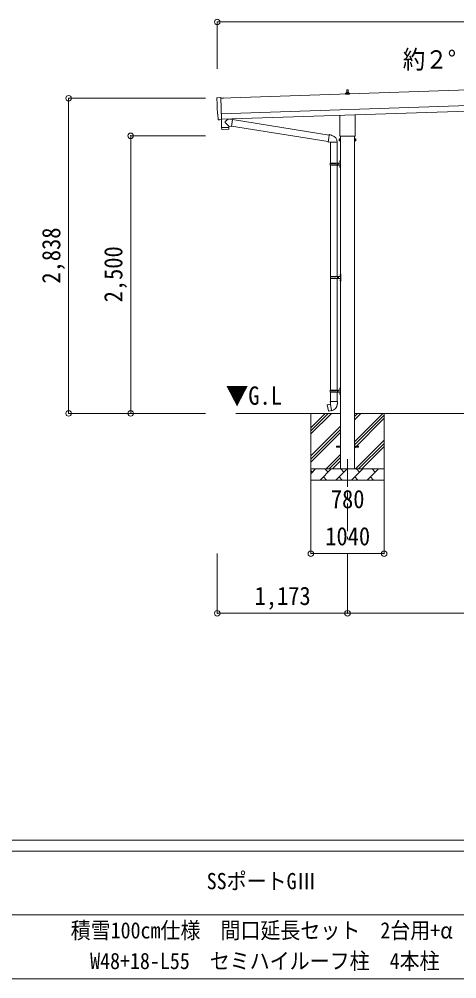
# Model space of a CAD drawing. Units: millimetres at full size, sheet at 1:50. Extents: x -14053 to 14053, y -9700 to 9700.
# Drawn here: x 82 to 4023, y -9700 to -1058 of the extents above; entities that cross this region are included whole.
import ezdxf
from ezdxf.enums import TextEntityAlignment as Align

# ---------------------------------------------------------------- set-up
doc = ezdxf.new("R2010")
doc.units = ezdxf.units.MM
doc.header["$LTSCALE"] = 50
doc.header["$PDMODE"] = 32
doc.header["$PDSIZE"] = 50
doc.linetypes.add('CHAIN1', pattern=[8, 5, -1, 1, -1])
for name, color, linetype, lineweight in [('0-0_0', 7, 'Continuous', 9), ('0-1_Defpoints', 4, 'Continuous', 9), ('0-3_SHAPE', 7, 'Continuous', 9), ('0-6_PARTS1', 6, 'Continuous', 9), ('F-0', 7, 'Continuous', 9)]:
    doc.layers.add(name, color=color, linetype=linetype, lineweight=lineweight)
doc.styles.add('ＭＳ ゴシック', font='')
doc.styles.get('ＭＳ ゴシック').set_extended_font_data('MS Gothic')

msp = doc.modelspace()

# ---------------------------------------------------------------- linework, layer by layer
at = {"layer": '0-0_0'}
for p, q in [((2976.04, -4608.37), (2031.88, -4608.37)), ((2708.54, -4608.37), (2708.54, -5208.37)), ((2708.54, -4793.42), (2893.59, -4608.37)), ((2708.54, -4765.14), (2865.31, -4608.37)), ((2708.54, -4736.85), (2837.02, -4608.37)), ((6076.04, -4608.37), (3101.04, -4608.37)), ((3101.04, -4863.47), (3356.14, -4608.37)), ((3101.04, -4665.48), (3158.15, -4608.37)), ((3101.04, -4637.2), (3129.87, -4608.37)), ((3101.04, -4891.75), (3368.54, -4624.25)), ((3101.04, -4920.04), (3368.54, -4652.54)), ((3368.54, -4608.37), (3368.54, -5208.37)), ((2708.54, -4991.41), (2976.04, -4723.91)), ((2708.54, -5019.7), (2976.04, -4752.2)), ((2708.54, -5047.98), (2976.04, -4780.48)), ((3110.7, -5108.37), (3368.54, -4850.53)), ((3138.98, -5108.37), (3368.54, -4878.81)), ((3167.27, -5108.37), (3368.54, -4907.1)), ((2846.14, -5108.37), (2976.04, -4978.47)), ((2874.42, -5108.37), (2976.04, -5006.75)), ((2902.71, -5108.37), (2976.04, -5035.04)), ((2708.54, -5108.37), (3368.54, -5108.37)), ((2708.54, -5151.26), (2751.43, -5108.37)), ((2722.88, -5136.92), (2708.54, -5122.58)), ((2792.86, -5208.37), (2892.86, -5108.37)), ((2821.41, -5179.82), (2849.96, -5208.37)), ((2864.3, -5136.92), (2835.75, -5108.37)), ((2934.28, -5208.37), (3034.28, -5108.37)), ((2962.83, -5179.82), (2991.38, -5208.37)), ((3005.72, -5136.92), (2977.17, -5108.37)), ((3075.7, -5208.37), (3175.7, -5108.37)), ((3104.25, -5179.82), (3132.81, -5208.37)), ((3147.15, -5136.92), (3118.59, -5108.37)), ((3217.12, -5208.37), (3317.12, -5108.37)), ((3245.67, -5179.82), (3274.23, -5208.37)), ((3288.57, -5136.92), (3260.01, -5108.37)), ((3365.26, -5108.37), (3368.54, -5105.09)), ((3368.54, -5208.37), (2708.54, -5208.37))]:
    msp.add_line(p, q, dxfattribs=at)
at = {"layer": '0-0_0', "linetype": 'CHAIN1'}
for p, q in [((2938.54, -4912.87), (2976.04, -4912.87)), ((3101.04, -4912.87), (3138.54, -4912.87))]:
    msp.add_line(p, q, dxfattribs=at)
at = {"layer": '0-1_Defpoints'}
for p, q in [((7279.91, -1590.29), (1896.9, -1769.72)), ((3020.29, -1734.61), (3020.29, -1726.9)), ((3020.67, -1726.11), (3056.41, -1726.11)), ((3021.06, -1725.92), (3027.78, -1724.29)), ((3028.16, -1724.11), (3048.92, -1724.11)), ((3028.54, -1723.32), (3028.54, -1719.11)), ((3029.54, -1719.11), (3047.54, -1719.11)), ((3032.54, -1719.11), (3033.27, -1695.59)), ((3034.27, -1694.61), (3042.82, -1694.61)), ((3043.82, -1695.59), (3044.54, -1719.11)), ((3048.54, -1723.32), (3048.54, -1719.11)), ((3056.03, -1725.92), (3049.31, -1724.29)), ((3056.79, -1734.61), (3056.79, -1726.9)), ((1865.23, -1767.34), (1896.73, -1764.64)), ((1896.73, -1764.64), (1903.32, -1962.38)), ((1921.35, -1767.91), (1896.86, -1768.72)), ((1896.9, -1769.72), (1921.38, -1768.91)), ((1901.56, -1909.65), (7284.57, -1730.21)), ((1903.23, -1959.62), (7286.24, -1780.18)), ((1921.38, -1768.91), (1921.35, -1767.91)), ((3056.79, -1734.61), (3020.29, -1734.61)), ((1872.3, -1914.01), (1871.7, -1914.03)), ((1873.87, -1961.01), (1872.3, -1914.01)), ((1883.73, -1964.04), (1876.8, -1963.91)), ((1884.46, -1963.74), (1885.11, -1963.09)), ((1885.11, -1963.09), (1903.35, -1963.39)), ((1903.32, -1962.38), (1903.35, -1963.39)), ((2970.24, -2098.6), (2970.24, -1924.05)), ((3106.84, -1919.5), (3106.84, -2098.6)), ((2964.54, -2136.87), (2965.3, -2135.56)), ((2964.54, -2136.87), (2964.54, -2153.87)), ((2964.54, -2153.87), (2965.3, -2155.19)), ((2971.54, -2135.56), (2965.3, -2135.56)), ((2971.54, -2140.46), (2965.3, -2140.46)), ((2971.54, -2150.28), (2965.3, -2150.28)), ((2971.54, -2155.19), (2965.3, -2155.19)), ((2968.54, -2107.37), (2968.54, -2101.87)), ((3106.48, -2110.87), (2970.6, -2110.87)), ((2971.54, -2155.19), (2971.54, -2135.56)), ((2971.54, -2136.17), (2974.04, -2136.17)), ((2971.54, -2154.57), (2971.54, -2136.17)), ((2974.04, -2154.57), (2971.54, -2154.57)), ((2974.04, -2134.87), (2976.04, -2134.87)), ((2974.04, -2155.87), (2974.04, -2134.87)), ((2976.04, -2155.87), (2974.04, -2155.87)), ((2976.04, -2110.87), (2976.04, -5108.37)), ((2976.04, -2134.87), (2976.04, -2155.87)), ((3101.04, -5108.37), (3101.04, -2110.87)), ((3101.04, -2134.87), (3101.04, -2155.87)), ((3103.04, -2134.87), (3101.04, -2134.87)), ((3101.04, -2155.87), (3103.04, -2155.87)), ((3103.04, -2155.87), (3103.04, -2134.87)), ((3105.54, -2136.17), (3103.04, -2136.17)), ((3103.04, -2154.57), (3105.54, -2154.57)), ((3105.54, -2135.56), (3111.78, -2135.56)), ((3105.54, -2155.19), (3105.54, -2135.56)), ((3105.54, -2154.57), (3105.54, -2136.17)), ((3105.54, -2140.46), (3111.78, -2140.46)), ((3105.54, -2150.28), (3111.78, -2150.28)), ((3105.54, -2155.19), (3111.78, -2155.19)), ((3108.54, -2101.87), (3108.54, -2107.37)), ((3112.54, -2136.87), (3111.78, -2135.56)), ((3112.54, -2153.87), (3111.78, -2155.19)), ((3112.54, -2136.87), (3112.54, -2153.87)), ((2938.54, -4903.87), (2976.04, -4903.87)), ((2938.54, -4912.87), (2938.54, -4903.87)), ((3101.04, -4903.87), (3138.54, -4903.87)), ((3138.54, -4912.87), (3138.54, -4903.87))]:
    msp.add_line(p, q, dxfattribs=at)
at = {"layer": '0-1_Defpoints', "color": 7, "linetype": 'CHAIN1'}
msp.add_line((3038.54, -5020.04), (3038.54, -5739.79), dxfattribs=at)
at = {"layer": '0-1_Defpoints'}
for centre, radius, start, end in [((3021.29, -1726.9), 1, 103.62699, 180), ((3027.54, -1723.32), 1, 283.62699, 0), ((3032.63, -1719.74), 4.13, 90, 171.17633), ((3029.54, -1720.11), 1, 90, 180), ((3034.27, -1695.61), 1, 90, 178.60509), ((3041.87, -1719.11), 4.83, 133.60282, 180), ((3035.21, -1719.11), 4.83, 0, 46.39718), ((3042.82, -1695.61), 1, 1.39491, 90), ((3044.46, -1719.74), 4.13, 8.82367, 90), ((3047.54, -1720.11), 1, 0, 90), ((3049.54, -1723.32), 1, 180, 256.37301), ((3055.79, -1726.9), 1, 0, 76.37301), ((2980.78, -2145.37), 16.24, 162.41205, 197.58795), ((2968.89, -2138.01), 4.34, 145.61575, 214.38425), ((2968.89, -2152.73), 4.34, 145.61575, 214.38425), ((2972.54, -2101.87), 4, 125.09963, 180), ((2972.54, -2107.37), 4, 180, 194.47751), ((2972.54, -2107.37), 4, 194.47751, 241.04498), ((3104.54, -2107.37), 4, 298.95502, 345.52249), ((3104.54, -2101.87), 4, 0, 54.90037), ((3104.54, -2107.37), 4, 345.52249, 0), ((3096.3, -2145.37), 16.24, 342.41205, 17.58795), ((3108.2, -2138.01), 4.34, 325.61575, 34.38425), ((3108.2, -2152.73), 4.34, 325.61575, 34.38425)]:
    msp.add_arc(centre, radius, start, end, dxfattribs=at)
for centre, major_axis, ratio, start_param, end_param in [((1865.48, -1770.33), (-3, -0.1), 0.99863, 4.7647489, 6.2979817), ((-2895.38, -1999.49), (4760.73, 158.69), 0.99863, 6.2686928, 6.2979817), ((1871.55, -1909.63), (-4.4, -0.15), 0.99863, 6.2686928, 7.8539816), ((1876.87, -1960.9), (-2.11, -2.14), 0.9974, 5.5252311, 7.0411395), ((1883.75, -1963.04), (-0.704, -0.714), 0.9974, 0.7579542, 1.5707963)]:
    msp.add_ellipse(centre, major_axis=major_axis, ratio=ratio, start_param=start_param, end_param=end_param, dxfattribs=at)
at = {"layer": '0-3_SHAPE'}
for p, q in [((1902.95, -1963.38), (1905.33, -2034.59)), ((1964.64, -1957.57), (1937.43, -1980.6)), ((2002.34, -1960.86), (1976.42, -1957.18)), ((2002.34, -1960.86), (1993.37, -2023.93)), ((2002.57, -1962.77), (2874.67, -2101.62)), ((1905.33, -2034.59), (1969.29, -2032.46)), ((1969.32, -2033.46), (1905.36, -2035.59)), ((1905.36, -2035.59), (1906.02, -2048.63)), ((1966.63, -2049.56), (1909.12, -2051.47)), ((1909.82, -2034.44), (1909.87, -2035.44)), ((1968.89, -2020.45), (1937.39, -1987.94)), ((1964.79, -2032.61), (1964.81, -2033.61)), ((1968.89, -2020.45), (1969.29, -2032.46)), ((1968.89, -2020.45), (1993.37, -2023.93)), ((1969.53, -2046.51), (1969.32, -2033.46)), ((1993.14, -2022.02), (2864.25, -2160.72)), ((2863.93, -2162.53), (2869.46, -2131.17)), ((2874.99, -2099.8), (2869.46, -2131.17)), ((2874.99, -2099.8), (2880.11, -2100.8)), ((2879.7, -2098.45), (2880.11, -2100.8)), ((2880.11, -2100.8), (2894.63, -2103.62)), ((2894.63, -2103.62), (2896.31, -2105.25)), ((2896.31, -2105.25), (2898.43, -2105.7)), ((2863.93, -2162.53), (2869.08, -2163.35)), ((2863.93, -2162.53), (2864.33, -2164.79)), ((2864.33, -2164.79), (2867.89, -2165.42)), ((2867.89, -2165.42), (2869.08, -2163.35)), ((2869.08, -2163.35), (2883.69, -2165.66)), ((2883.69, -2165.66), (2885.89, -2164.68)), ((2946.19, -2165.08), (2885.01, -2165.08)), ((2886.04, -2165.08), (2886.04, -2354.37)), ((2946.04, -2165.08), (2946.04, -2354.37)), ((2972.04, -2331.37), (2975.04, -2329.87)), ((2972.04, -2331.37), (2972.04, -2363.37)), ((2975.04, -2329.87), (2976.04, -2329.87)), ((2975.04, -2329.87), (2975.04, -2363.37)), ((2976.04, -2329.87), (2976.04, -2363.37)), ((2883.04, -2356.37), (2933.37, -2356.37)), ((2883.04, -2370.37), (2933.37, -2370.37)), ((2884.04, -2354.37), (2884.04, -2356.37)), ((2884.04, -2354.37), (2970.04, -2354.37)), ((2884.04, -2372.37), (2884.04, -2370.37)), ((2884.04, -2372.37), (2970.04, -2372.37)), ((2886.04, -2372.37), (2886.04, -3376.87)), ((2943.04, -2354.37), (2943.04, -2358.87)), ((2943.04, -2372.37), (2943.04, -2367.87)), ((2946.04, -2372.37), (2946.04, -3376.87)), ((2951.04, -2354.37), (2951.04, -2363.37)), ((2951.04, -2372.37), (2951.04, -2363.37)), ((2969.74, -2337.22), (2971.78, -2338.22)), ((2969.74, -2341.52), (2971.78, -2340.52)), ((2969.74, -2385.22), (2971.78, -2386.22)), ((2969.74, -2389.52), (2971.78, -2388.52)), ((2971.01, -2335.22), (2971.01, -2343.52)), ((2971.01, -2335.22), (2971.64, -2335.22)), ((2971.01, -2343.52), (2971.64, -2343.52)), ((2971.01, -2383.22), (2971.01, -2391.52)), ((2971.01, -2383.22), (2971.64, -2383.22)), ((2971.01, -2391.52), (2971.64, -2391.52)), ((2971.64, -2335.22), (2972.04, -2335.62)), ((2971.64, -2335.22), (2971.64, -2343.52)), ((2971.64, -2343.52), (2972.04, -2343.12)), ((2971.64, -2383.22), (2972.04, -2383.62)), ((2971.64, -2383.22), (2971.64, -2391.52)), ((2971.64, -2391.52), (2972.04, -2391.12)), ((2971.78, -2338.22), (2972.4, -2339.37)), ((2971.78, -2340.52), (2972.4, -2339.37)), ((2971.78, -2386.22), (2972.4, -2387.37)), ((2971.78, -2388.52), (2972.4, -2387.37)), ((2972.04, -2335.62), (2972.04, -2343.12)), ((2972.04, -2395.37), (2972.04, -2363.37)), ((2972.04, -2383.62), (2972.04, -2391.12)), ((2972.04, -2395.37), (2975.04, -2396.87)), ((2975.04, -2396.87), (2975.04, -2363.37)), ((2975.04, -2396.87), (2976.04, -2396.87)), ((2976.04, -2396.87), (2976.04, -2363.37)), ((2972.24, -3359.72), (2974.28, -3360.72)), ((2973.51, -3357.72), (2974.14, -3357.72)), ((2973.51, -3357.72), (2973.51, -3366.02)), ((2973.51, -3366.02), (2974.14, -3366.02)), ((2974.14, -3357.72), (2974.14, -3366.02)), ((2974.14, -3357.72), (2974.54, -3358.12)), ((2974.14, -3366.02), (2974.54, -3365.62)), ((2974.28, -3360.72), (2974.9, -3361.87)), ((2974.54, -3353.87), (2977.54, -3352.37)), ((2974.54, -3353.87), (2974.54, -3385.87)), ((2974.54, -3358.12), (2974.54, -3365.62)), ((2977.54, -3352.37), (2977.54, -3385.87)), ((2977.54, -3352.37), (2978.54, -3352.37)), ((2978.54, -3352.37), (2978.54, -3385.87)), ((2885.54, -3378.87), (2935.87, -3378.87)), ((2885.54, -3392.87), (2935.87, -3392.87)), ((2886.04, -3394.86), (2886.04, -4399.37)), ((2886.54, -3376.87), (2972.54, -3376.87)), ((2886.54, -3376.87), (2886.54, -3378.87)), ((2886.54, -3394.87), (2886.54, -3392.87)), ((2886.54, -3394.87), (2972.54, -3394.87)), ((2945.54, -3376.87), (2945.54, -3381.37)), ((2945.54, -3381.37), (2947.54, -3381.37)), ((2945.54, -3394.87), (2945.54, -3390.37)), ((2945.54, -3390.37), (2947.54, -3390.37)), ((2946.04, -3394.86), (2946.04, -4399.37)), ((2947.54, -3381.37), (2947.54, -3385.87)), ((2947.54, -3390.37), (2947.54, -3385.87)), ((2953.54, -3376.87), (2953.54, -3385.87)), ((2953.54, -3381.37), (2956.54, -3381.37)), ((2953.54, -3394.87), (2953.54, -3385.87)), ((2953.54, -3390.37), (2956.54, -3390.37)), ((2956.54, -3381.37), (2956.54, -3385.87)), ((2956.54, -3390.37), (2956.54, -3385.87)), ((2972.24, -3407.72), (2974.28, -3408.72)), ((2973.51, -3405.72), (2974.14, -3405.72)), ((2973.51, -3405.72), (2973.51, -3414.02)), ((2973.51, -3414.02), (2974.14, -3414.02)), ((2974.14, -3405.72), (2974.14, -3414.02)), ((2974.14, -3405.72), (2974.54, -3406.12)), ((2974.14, -3414.02), (2974.54, -3413.62)), ((2974.28, -3408.72), (2974.9, -3409.87)), ((2974.54, -3417.87), (2974.54, -3385.87)), ((2974.54, -3406.12), (2974.54, -3413.62)), ((2974.54, -3417.87), (2977.54, -3419.37)), ((2977.54, -3419.37), (2977.54, -3385.87)), ((2977.54, -3419.37), (2978.54, -3419.37)), ((2978.54, -3419.37), (2978.54, -3385.87)), ((2883.04, -4401.37), (2933.37, -4401.37)), ((2884.04, -4399.37), (2970.04, -4399.37)), ((2884.04, -4399.37), (2884.04, -4401.37)), ((2943.04, -4399.37), (2943.04, -4403.87)), ((2943.04, -4403.87), (2945.04, -4403.87)), ((2945.04, -4403.87), (2945.04, -4408.37)), ((2951.04, -4399.37), (2951.04, -4408.37)), ((2951.04, -4403.87), (2954.04, -4403.87)), ((2954.04, -4403.87), (2954.04, -4408.37)), ((2969.74, -4382.22), (2971.78, -4383.22)), ((2971.01, -4380.22), (2971.64, -4380.22)), ((2971.01, -4380.22), (2971.01, -4388.52)), ((2971.01, -4388.52), (2971.64, -4388.52)), ((2971.64, -4380.22), (2971.64, -4388.52)), ((2971.64, -4380.22), (2972.04, -4380.62)), ((2971.64, -4388.52), (2972.04, -4388.12)), ((2971.78, -4383.22), (2972.4, -4384.37)), ((2972.04, -4376.37), (2975.04, -4374.87)), ((2972.04, -4376.37), (2972.04, -4408.37)), ((2972.04, -4380.62), (2972.04, -4388.12)), ((2975.04, -4374.87), (2975.04, -4408.37)), ((2975.04, -4374.87), (2976.04, -4374.87)), ((2976.04, -4374.87), (2976.04, -4408.37)), ((2883.04, -4415.37), (2933.37, -4415.37)), ((2884.04, -4417.37), (2884.04, -4415.37)), ((2884.04, -4417.37), (2970.04, -4417.37)), ((2886.04, -4417.37), (2886.04, -4502.3)), ((2943.04, -4417.37), (2943.04, -4412.87)), ((2943.04, -4412.87), (2945.04, -4412.87)), ((2945.04, -4412.87), (2945.04, -4408.37)), ((2946.04, -4417.37), (2946.04, -4502.3)), ((2951.04, -4417.37), (2951.04, -4408.37)), ((2951.04, -4412.87), (2954.04, -4412.87)), ((2954.04, -4412.87), (2954.04, -4408.37)), ((2969.74, -4430.22), (2971.78, -4431.22)), ((2971.01, -4428.22), (2971.64, -4428.22)), ((2971.01, -4428.22), (2971.01, -4436.52)), ((2971.01, -4436.52), (2971.64, -4436.52)), ((2971.64, -4428.22), (2971.64, -4436.52)), ((2971.64, -4428.22), (2972.04, -4428.62)), ((2971.64, -4436.52), (2972.04, -4436.12)), ((2971.78, -4431.22), (2972.4, -4432.37)), ((2972.04, -4440.37), (2972.04, -4408.37)), ((2972.04, -4428.62), (2972.04, -4436.12)), ((2972.04, -4440.37), (2975.04, -4441.87)), ((2975.04, -4441.87), (2975.04, -4408.37)), ((2975.04, -4441.87), (2976.04, -4441.87)), ((2976.04, -4441.87), (2976.04, -4408.37)), ((2857.58, -4530.75), (2856.77, -4531.92)), ((2856.77, -4531.92), (2866.39, -4586.48)), ((2885.45, -4525.5), (2857.58, -4530.75)), ((2870.32, -4528.15), (2870.11, -4528.39)), ((2884.19, -4502.3), (2882.04, -4503.08)), ((2882.04, -4503.08), (2882.04, -4506.7)), ((2882.04, -4506.7), (2884.28, -4507.51)), ((2884.19, -4502.3), (2916.04, -4502.3)), ((2884.19, -4502.3), (2884.28, -4507.51)), ((2884.28, -4507.51), (2884.54, -4522.3)), ((2884.54, -4522.3), (2885.89, -4524.3)), ((2895.81, -4582.79), (2885.67, -4525.32)), ((2885.69, -4524.5), (2885.69, -4525.21)), ((2885.89, -4524.3), (2885.86, -4524.3)), ((2947.89, -4502.3), (2916.04, -4502.3)), ((2946.23, -4524.24), (2946.15, -4526.4)), ((2947.54, -4522.3), (2946.23, -4524.24)), ((2950.04, -4506.7), (2947.8, -4507.51)), ((2947.89, -4502.3), (2950.04, -4503.08)), ((2950.04, -4503.08), (2950.04, -4506.7)), ((2880.42, -4585.39), (2880.14, -4585.23)), ((2896.11, -4583.56), (2895.87, -4582.9))]:
    msp.add_line(p, q, dxfattribs=at)
for points in [[(2874.99, -2099.8), (2876.14, -2097.82), (2879.7, -2098.45)], [(2943.04, -2358.87), (2945.04, -2358.87), (2945.04, -2363.37)], [(2943.04, -2367.87), (2945.04, -2367.87), (2945.04, -2363.37)], [(2951.04, -2358.87), (2954.04, -2358.87), (2954.04, -2363.37)], [(2951.04, -2367.87), (2954.04, -2367.87), (2954.04, -2363.37)], [(2972.24, -3364.02), (2974.28, -3363.02), (2974.9, -3361.87)], [(2972.24, -3412.02), (2974.28, -3411.02), (2974.9, -3409.87)], [(2969.74, -4386.52), (2971.78, -4385.52), (2972.4, -4384.37)], [(2969.74, -4434.52), (2971.78, -4433.52), (2972.4, -4432.37)], [(2872.57, -4527.93), (2872.29, -4527.78), (2870.32, -4528.15)], [(2947.89, -4502.3), (2947.8, -4507.51), (2947.54, -4522.3)], [(2895.54, -4582.7), (2867.55, -4587.3), (2866.39, -4586.48)], [(2882.6, -4584.83), (2882.39, -4585.07), (2880.42, -4585.39)]]:
    msp.add_lwpolyline(points, dxfattribs=at)
for centre, radius, start, end in [((1940.81, -1984.29), 5, 132.56466, 226.88314), ((1909.02, -2048.47), 3, 182.90915, 271.95747), ((1966.53, -2046.56), 3, 271.90915, 0.90915), ((2885.89, -2164.68), 60.3, 359.62495, 78), ((2931.79, -2363.37), 49.25, 171.82876, 180.00002), ((2931.79, -2363.37), 49.25, 180.00002, 188.17127), ((2933.37, -2354.37), 2, 270, 359.99998), ((2933.37, -2372.37), 2, 0.00005, 90.00004), ((2975.34, -2339.37), 6, 136.21765, 223.78235), ((2975.34, -2387.37), 6, 136.21765, 223.78235), ((2970.04, -2352.37), 2, 270, 359.99998), ((2970.04, -2374.37), 2, 0.00005, 90.00004), ((2977.84, -3361.87), 6, 136.21765, 223.78235), ((2934.29, -3385.87), 49.25, 171.82876, 180.00002), ((2934.29, -3385.87), 49.25, 180.00002, 188.17127), ((2935.87, -3376.87), 2, 270, 359.99998), ((2935.87, -3394.87), 2, 0.00005, 90.00004), ((2977.84, -3409.87), 6, 136.21765, 223.78235), ((2972.54, -3374.87), 2, 270, 359.99998), ((2972.54, -3396.87), 2, 0.00005, 90.00004), ((2931.79, -4408.37), 49.25, 171.82876, 180.00002), ((2933.37, -4399.37), 2, 270, 359.99998), ((2975.34, -4384.37), 6, 136.21765, 223.78235), ((2970.04, -4397.37), 2, 270, 359.99998), ((2931.79, -4408.37), 49.25, 180.00002, 188.17127), ((2933.37, -4417.37), 2, 0.00005, 90.00004), ((2975.34, -4432.37), 6, 136.21765, 223.78235), ((2970.04, -4419.37), 2, 0.00005, 90.00004), ((2885.39, -4525.21), 0.3, 280.66842, 0), ((2885.89, -4524.5), 0.2, 100, 180), ((2885.89, -4524.3), 60.3, 279.96938, 358), ((2895.59, -4583), 0.3, 20, 99.33158), ((2896.3, -4583.49), 0.2, 200, 279.96938)]:
    msp.add_arc(centre, radius, start, end, dxfattribs=at)
at = {"layer": '0-6_PARTS1'}
for p, q in [((1865.54, -1083.29), (7315.54, -1083.29)), ((1865.54, -1083.29), (1865.54, -1505.94)), ((526.86, -4608.37), (526.86, -1770.32)), ((526.86, -1770.32), (1759.44, -1770.32)), ((1085.97, -4608.37), (1085.97, -2108.37)), ((1085.97, -2108.37), (1759.44, -2108.37)), ((526.86, -4608.37), (1759.44, -4608.37)), ((1085.97, -4608.37), (1759.44, -4608.37)), ((2708.54, -5871.18), (2708.54, -5208.37)), ((3368.54, -5871.18), (3368.54, -5208.37)), ((1865.54, -6408.42), (1865.54, -5871.18)), ((2708.54, -5871.18), (3368.54, -5871.18)), ((3038.54, -6408.42), (3038.54, -5871.18)), ((3038.54, -6408.42), (1865.54, -6408.42)), ((6138.54, -6408.42), (3038.54, -6408.42))]:
    msp.add_line(p, q, dxfattribs=at)
for p in [(1865.54, -1083.29), (526.86, -1770.32), (1085.97, -2108.37), (526.86, -4608.37), (1085.97, -4608.37), (2708.54, -5871.18), (3368.54, -5871.18), (1865.54, -6408.42), (3038.54, -6408.42)]:
    msp.add_point(p, dxfattribs=at)
at = {"layer": 'F-0', "color": 5, "lineweight": 5}
for p, q in [((-14053.43, -8450), (13346.57, -8450)), ((-14053.43, -8550), (8901.98, -8550)), ((-5748.03, -9125), (4501.97, -9125)), ((-14053.43, -9700), (13346.57, -9700))]:
    msp.add_line(p, q, dxfattribs=at)

# ---------------------------------------------------------------- texts
at = {"layer": '0-0_0', "style": 'ＭＳ ゴシック', "width": 0.9}
msp.add_text('▼G.L', height=165, dxfattribs=at).set_placement((1942.88, -4579.92), align=Align.BOTTOM_LEFT)
at = {"layer": '0-6_PARTS1', "color": 7, "style": 'ＭＳ ゴシック', "width": 0.9}
for s, p in [('約２°', (3536.43, -1552.87)), ('780', (2888.54, -5511.48)), ('1040', (2838.54, -5846.18)), ('1,173', (2202.04, -6383.42))]:
    msp.add_text(s, height=165, dxfattribs=at).set_placement(p, align=Align.BOTTOM_LEFT)
for s, p in [('2,838', (501.86, -3439.35)), ('2,500', (1060.97, -3608.37))]:
    msp.add_text(s, height=165, rotation=90, dxfattribs=at).set_placement(p, align=Align.BOTTOM_LEFT)
at = {"layer": 'F-0', "style": 'ＭＳ ゴシック', "width": 0.9}
for s, p in [('SSポートGⅢ', (1770.72, -8937.5)), ('積雪100cm仕様\u3000間口延長セット\u30002台用+α', (545.72, -9380.76)), ('W48+18-L55\u3000セミハイルーフ柱\u30004本柱', (720.72, -9656.45))]:
    msp.add_text(s, height=146.6, dxfattribs=at).set_placement(p, align=Align.BOTTOM_LEFT)

doc.saveas('drawing.dxf')
